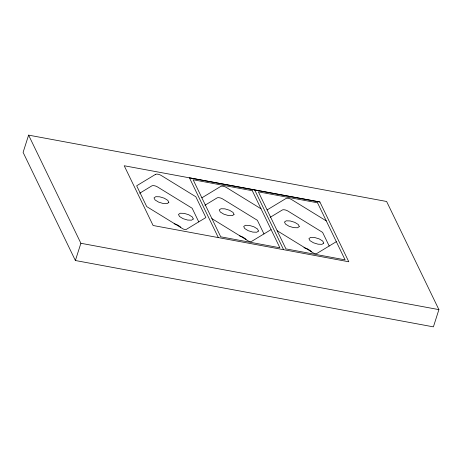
<?xml version="1.0" encoding="UTF-8"?>
<svg xmlns="http://www.w3.org/2000/svg" width="462" height="462" viewBox="0 0 462 462"><rect width="100%" height="100%" fill="white"/><g stroke="black" fill="none" stroke-linecap="round" stroke-linejoin="round"><path stroke-width="0.69" d="M28.604 135.135L23.1 152.379L75.381 260.516L433.396 326.865L438.9 309.621L386.619 201.484L28.604 135.135L80.885 243.278L75.381 260.516M168.774 202.489L167.111 203.627L163.184 203.511L158.587 202.113L155.082 199.971L154.008 197.898L155.763 196.691L159.696 196.806L164.287 198.204L167.798 200.346L168.873 202.42M193.226 219.04L191.563 220.178L187.636 220.062L183.039 218.665L179.533 216.522L178.453 214.455L180.215 213.242L184.147 213.357L188.739 214.755L192.244 216.897L193.324 218.971M233.986 214.535L232.322 215.673L228.395 215.558L223.804 214.16L220.293 212.018L219.219 209.944L220.98 208.737L224.907 208.853L229.498 210.25L233.01 212.393L234.084 214.466M258.437 231.087L256.774 232.224L252.847 232.109L248.25 230.717L244.745 228.569L243.67 226.501L245.426 225.289L249.359 225.404L253.95 226.802L257.461 228.944L258.535 231.017M299.22 226.623L297.557 227.76L293.63 227.645L289.033 226.253L285.528 224.105L284.448 222.037L286.209 220.824L290.136 220.94L294.733 222.338L298.238 224.48L299.318 226.553M323.671 243.174L322.008 244.317L318.081 244.202L313.484 242.804L309.979 240.662L308.899 238.588L310.66 237.381L314.587 237.497L319.184 238.894L322.69 241.037L323.77 243.104M139.703 193.22L151.911 185.834A3.632 1.322 17.7 0 1 157.357 186.844L192.157 208.247L198.758 221.899M201.871 197.834L220.79 186.388A3.632 1.322 17.7 0 1 226.236 187.399L261.036 208.801M204.92 205.267L217.123 197.88A3.632 1.322 17.7 0 1 222.569 198.891L257.369 220.293L263.969 233.945M267.105 209.927L286.018 198.475A3.632 1.322 17.7 0 1 291.47 199.486L326.27 220.888M270.149 217.359L282.351 209.967A3.632 1.322 17.7 0 1 287.803 210.978L322.597 232.386L329.198 246.032M271.09 229.597L251.536 241.435A2.42 0.884 17.7 0 1 247.903 240.76L211.925 218.636M336.324 241.684L316.765 253.523A2.42 0.884 17.7 0 1 313.138 252.853L277.16 230.723M319.906 202.015L124.209 165.748L153.101 225.502L348.793 261.769L319.883 201.975L189.42 177.795L218.33 237.589M80.885 243.278L438.9 309.621M303.944 247.701L307.224 248.695L310.73 250.843L311.272 251.877M239.368 235.811L241.996 236.608L245.501 238.75L246.038 239.79M174.157 223.764L176.784 224.561L180.29 226.703L180.827 227.743M254.654 189.882L283.564 249.682M155.578 174.341L136.66 185.788L146.714 206.589L182.692 228.713A2.42 0.884 17.7 0 0 186.325 229.389L205.879 217.55L195.824 196.754L161.024 175.352A3.632 1.322 17.7 0 0 155.578 174.341M252.292 190.708L193.128 179.747L220.715 236.81L279.88 247.771L252.292 190.708M317.521 202.795L258.356 191.834L285.949 248.897L345.108 259.863L317.521 202.795"/></g></svg>
